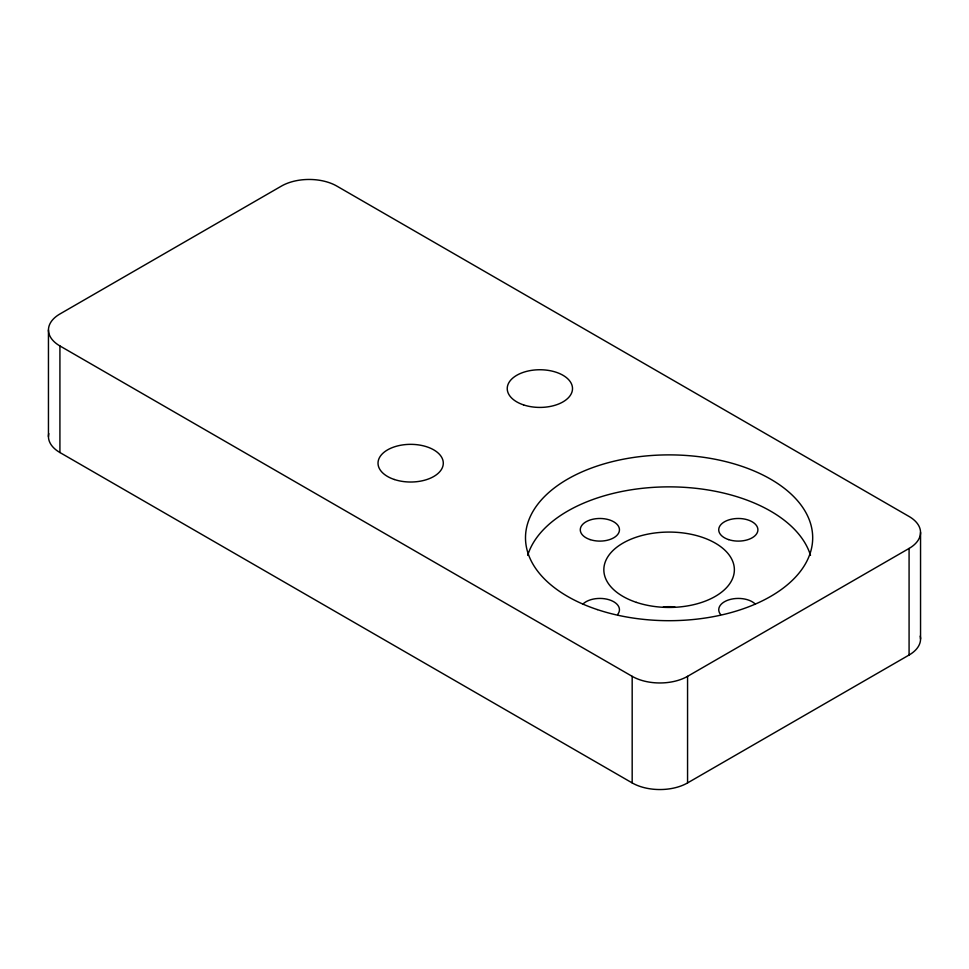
<?xml version="1.0" encoding="UTF-8"?>
<svg xmlns="http://www.w3.org/2000/svg" width="969" height="969" viewBox="0 0 969 969"><rect width="100%" height="100%" fill="white"/><g stroke="black" fill="none" stroke-linecap="round" stroke-linejoin="round"><path stroke-width="1.45" d="M59.921 345.945L632.176 676.338A39.16 22.614 0 0 0 687.566 676.338L909.079 548.442A39.16 22.614 0 0 0 909.079 516.477L336.824 186.084A39.16 22.614 0 0 0 281.434 186.084L59.921 313.98A39.16 22.614 0 0 0 59.921 345.945L59.921 452.523L632.176 782.916A39.16 22.614 0 0 0 687.566 782.916L909.079 655.02A39.16 22.614 0 0 0 920.211 636.088M920.55 532.453L920.55 639.043M909.079 548.442L909.079 655.02M687.566 676.338L687.566 782.916M632.176 676.338L632.176 782.916M48.45 329.957L48.45 436.547M59.921 452.523A39.16 22.614 0 0 1 48.789 433.591M663.426 606.824A65.262 37.682 0 0 1 674.775 606.824M582.926 604.075A19.574 11.301 0 0 1 608.92 599.702A19.574 11.301 0 0 1 617.616 614.503M720.585 614.503A19.574 11.301 0 0 1 729.282 599.702A19.574 11.301 0 0 1 755.275 604.075M527.705 555.346A143.582 82.898 0 0 1 669.094 486.862A143.582 82.898 0 0 1 810.496 555.346M523.563 404.897A32.631 18.835 0 0 0 572.509 388.581A32.631 18.835 0 0 0 523.563 372.266A32.631 18.835 0 0 0 523.563 404.897M394.347 479.498A32.631 18.835 0 0 0 443.293 463.182A32.631 18.835 0 0 0 394.347 446.866A32.631 18.835 0 0 0 394.347 479.498M636.463 602.391A65.262 37.682 0 0 0 734.369 569.76A65.262 37.682 0 0 0 636.463 537.129A65.262 37.682 0 0 0 636.463 602.391M590.085 539.588A19.574 11.301 0 0 0 619.457 529.801A19.574 11.301 0 0 0 590.085 520.002A19.574 11.301 0 0 0 590.085 539.588M728.531 539.588A19.574 11.301 0 0 0 757.903 529.801A19.574 11.301 0 0 0 728.531 520.002A19.574 11.301 0 0 0 728.531 539.588M597.304 609.586A143.582 82.898 0 0 0 812.688 537.783A143.582 82.898 0 0 0 597.304 465.992A143.582 82.898 0 0 0 597.304 609.586"/></g></svg>
